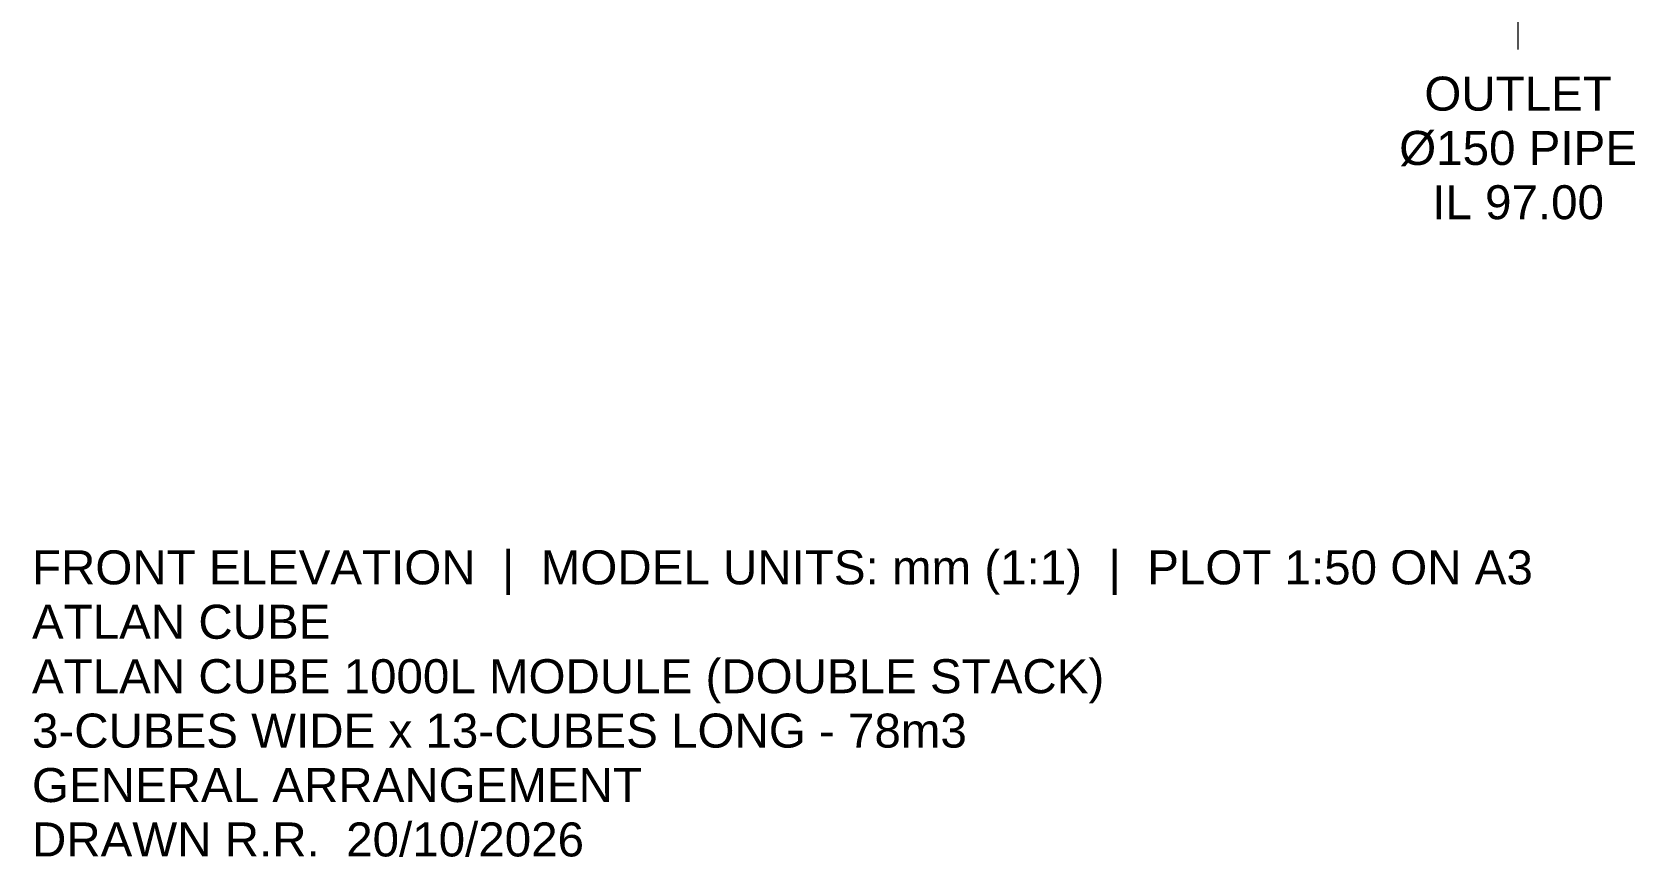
# Model space of a CAD drawing. Header units: millimetres. Extents: x -2152 to 15462, y -2698 to 3631.
# Drawn here: x -2152 to 2013, y -2698 to -554 of the extents above; entities that cross this region are included whole.
import ezdxf
from ezdxf.enums import TextEntityAlignment as Align

# ---------------------------------------------------------------- set-up
doc = ezdxf.new("R2010")
doc.units = ezdxf.units.MM
doc.layers.add('ANNOTATIONS', color=7, linetype='Continuous')
doc.layers.add('TITLE', color=7, linetype='Continuous')
doc.styles.add('ARIAL', font='arial.ttf')

msp = doc.modelspace()

# ---------------------------------------------------------------- linework, layer by layer
at = {"layer": 'ANNOTATIONS', "lineweight": 18}
msp.add_line((1709.6, -599.7), (1709.6, -10.6), dxfattribs=at)

# ---------------------------------------------------------------- texts
at = {"layer": 'ANNOTATIONS', "style": 'ARIAL'}
for s, p in [('OUTLET', (1709.6, -758.5)), ('Ø150 PIPE', (1709.6, -899.6)), ('IL 97.00', (1709.6, -1040.7))]:
    msp.add_text(s, height=88.41, dxfattribs=at).set_placement(p, align=Align.CENTER)
at = {"layer": 'TITLE', "style": 'ARIAL'}
for s, height, p in [('FRONT ELEVATION  |  MODEL UNITS: mm (1:1)  |  PLOT 1:50 ON A3', 88.406, (-2151.9, -1989.7)), ('ATLAN CUBE', 88.41, (-2151.9, -2131.1)), ('ATLAN CUBE 1000L MODULE (DOUBLE STACK)', 88.406, (-2151.9, -2272.6)), ('3-CUBES WIDE x 13-CUBES LONG - 78m3', 88.406, (-2151.9, -2414)), ('GENERAL ARRANGEMENT', 88.406, (-2151.9, -2555.5)), ('DRAWN R.R.  20/10/2026', 88.406, (-2151.9, -2696.9))]:
    msp.add_text(s, height=height, dxfattribs=at).set_placement(p)

doc.saveas('drawing.dxf')
